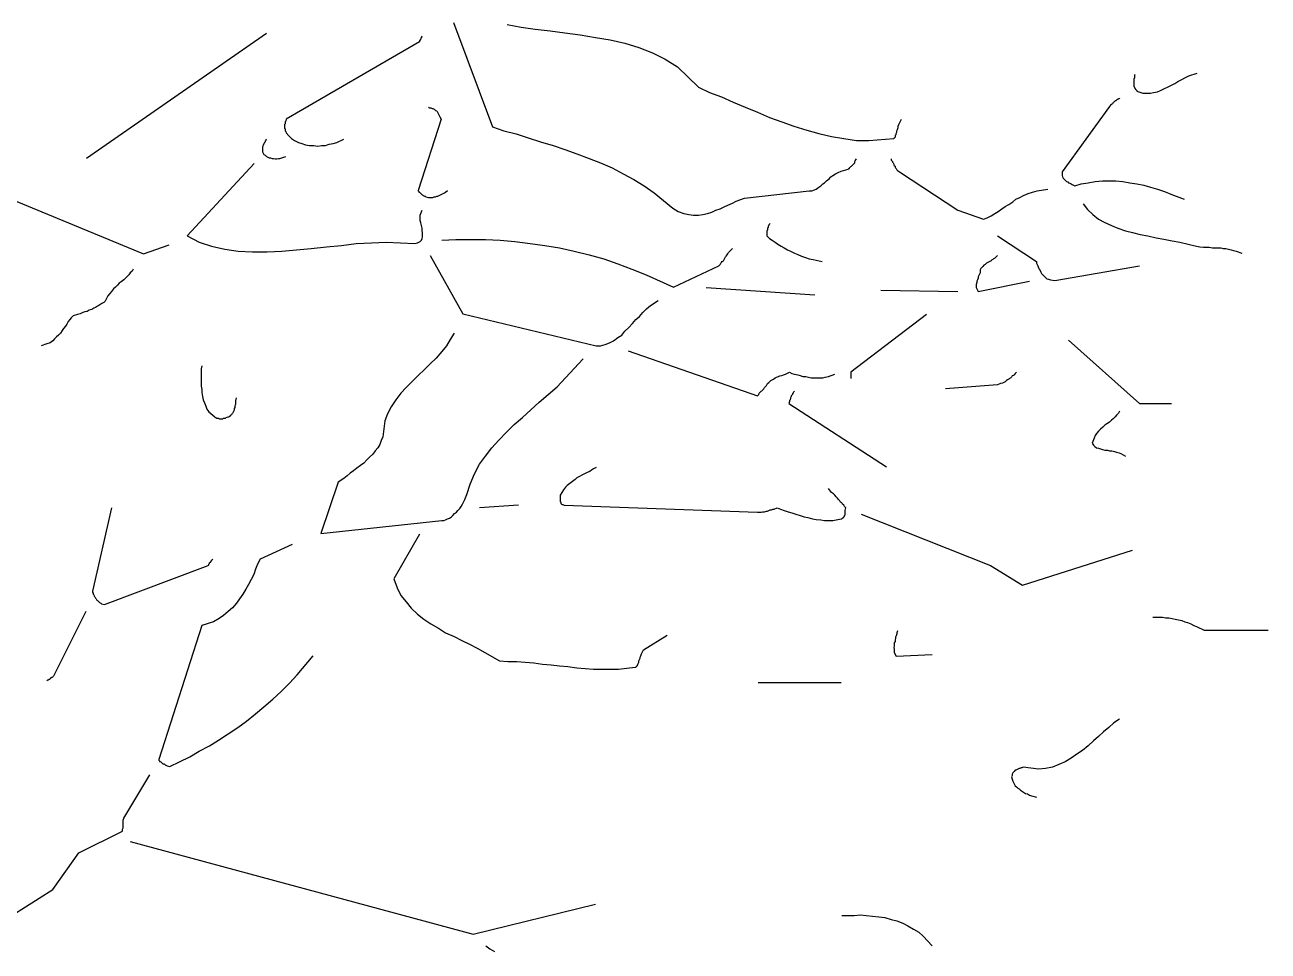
# Model space of a CAD drawing. Header units: metres. Extents: x -3.29 to 3.48, y 0 to 9.4.
# Drawn here: x 1.393 to 3.37, y 3.662 to 5.134 of the extents above; entities that cross this region are included whole.
import ezdxf

# ---------------------------------------------------------------- set-up
doc = ezdxf.new("R2010")
doc.units = ezdxf.units.M
doc.header["$LTSCALE"] = 0.2

msp = doc.modelspace()

# ---------------------------------------------------------------- linework, layer by layer
at = {"flags": 128}
for points in [[(1.7776, 5.1204), (1.4917, 4.922)], [(2.0746, 5.1377), (2.1367, 4.9719), (2.155, 4.9658), (2.1744, 4.9607), (2.1937, 4.9546), (2.213, 4.9485), (2.2334, 4.9424), (2.2517, 4.9363), (2.271, 4.9291), (2.2903, 4.922), (2.3087, 4.9149), (2.327, 4.9068), (2.3443, 4.8976), (2.3616, 4.8884), (2.3778, 4.8783), (2.3941, 4.8671), (2.4236, 4.8427), (2.4318, 4.8376), (2.4409, 4.8345), (2.4491, 4.8325), (2.4562, 4.8315), (2.4643, 4.8315), (2.4714, 4.8325), (2.4786, 4.8345), (2.4857, 4.8365), (2.4918, 4.8396), (2.4989, 4.8416), (2.505, 4.8447), (2.5111, 4.8477), (2.5182, 4.8508), (2.5243, 4.8538), (2.5376, 4.8589), (2.6403, 4.8701), (2.6444, 4.8701), (2.6485, 4.8722), (2.6515, 4.8732), (2.6556, 4.8762), (2.6586, 4.8783), (2.6617, 4.8813), (2.6648, 4.8833), (2.6678, 4.8864), (2.6719, 4.8895), (2.6749, 4.8925), (2.678, 4.8945), (2.682, 4.8976), (2.6861, 4.8996), (2.6912, 4.9017), (2.7024, 4.9047), (2.7034, 4.9057), (2.7044, 4.9057), (2.7044, 4.9068), (2.7054, 4.9078), (2.7065, 4.9088), (2.7075, 4.9098), (2.7085, 4.9108), (2.7095, 4.9118), (2.7105, 4.9129), (2.7116, 4.9139), (2.7126, 4.9149), (2.7126, 4.9169), (2.7136, 4.9179), (2.7156, 4.921)], [(2.1601, 5.1347), (2.1825, 5.1306), (2.2049, 5.1275), (2.2283, 5.1245), (2.2517, 5.1214), (2.2761, 5.1184), (2.3005, 5.1143), (2.3239, 5.1102), (2.3473, 5.1051), (2.3697, 5.098), (2.3911, 5.0899), (2.4114, 5.0797), (2.4307, 5.0675), (2.4643, 5.0349), (2.4816, 5.0268), (2.5009, 5.0197), (2.5193, 5.0115), (2.5386, 5.0034), (2.5579, 4.9953), (2.5773, 4.9871), (2.5966, 4.98), (2.6159, 4.9729), (2.6363, 4.9668), (2.6556, 4.9617), (2.6759, 4.9566), (2.6953, 4.9536), (2.7156, 4.9505), (2.735, 4.9505), (2.7746, 4.9536), (2.7756, 4.9546), (2.7767, 4.9556), (2.7777, 4.9566), (2.7777, 4.9586), (2.7787, 4.9597), (2.7787, 4.9617), (2.7797, 4.9637), (2.7797, 4.9658), (2.7807, 4.9678), (2.7818, 4.9708), (2.7818, 4.9729), (2.7828, 4.9759), (2.7838, 4.978), (2.7868, 4.9841)], [(2.0248, 5.1163), (2.0238, 5.1153), (2.0238, 5.1143), (2.0238, 5.1133), (2.0228, 5.1133), (2.0228, 5.1123), (2.0228, 5.1113), (2.0217, 5.1102), (2.0217, 5.1092), (2.0207, 5.1092), (2.0207, 5.1082), (2.0207, 5.1072), (1.8091, 4.9841), (1.8081, 4.982), (1.8081, 4.981), (1.8071, 4.98), (1.8071, 4.978), (1.8071, 4.977), (1.806, 4.9759), (1.806, 4.9739), (1.806, 4.9729), (1.806, 4.9719), (1.806, 4.9698), (1.8071, 4.9688), (1.8071, 4.9678), (1.8071, 4.9658), (1.8081, 4.9647), (1.8091, 4.9627), (1.8132, 4.9576), (1.8172, 4.9536), (1.8223, 4.9505), (1.8284, 4.9474), (1.8335, 4.9454), (1.8396, 4.9434), (1.8457, 4.9424), (1.8529, 4.9424), (1.859, 4.9413), (1.8651, 4.9424), (1.8712, 4.9424), (1.8773, 4.9444), (1.8834, 4.9454), (1.8895, 4.9474), (1.9007, 4.9525)], [(3.1582, 5.0553), (3.1572, 5.0543), (3.1572, 5.0533), (3.1572, 5.0522), (3.1572, 5.0512), (3.1572, 5.0502), (3.1572, 5.0492), (3.1562, 5.0482), (3.1562, 5.0472), (3.1562, 5.0461), (3.1562, 5.0451), (3.1562, 5.0441), (3.1562, 5.0421), (3.1562, 5.041), (3.1562, 5.04), (3.1562, 5.039), (3.1562, 5.037), (3.1562, 5.036), (3.1572, 5.0349), (3.1572, 5.0339), (3.1582, 5.0329), (3.1582, 5.0319), (3.1592, 5.0319), (3.1602, 5.0309), (3.1613, 5.0299), (3.1613, 5.0288), (3.1643, 5.0278), (3.1704, 5.0258), (3.1765, 5.0258), (3.1826, 5.0258), (3.1877, 5.0268), (3.1938, 5.0278), (3.1989, 5.0299), (3.205, 5.0329), (3.2101, 5.0349), (3.2152, 5.038), (3.2213, 5.041), (3.2264, 5.0441), (3.2325, 5.0472), (3.2376, 5.0502), (3.2437, 5.0533), (3.2569, 5.0573)], [(2.035, 5.0034), (2.036, 5.0024), (2.038, 5.0024), (2.039, 5.0024), (2.0411, 5.0014), (2.0421, 5.0014), (2.0441, 5.0004), (2.0451, 4.9993), (2.0462, 4.9983), (2.0482, 4.9973), (2.0492, 4.9953), (2.0502, 4.9942), (2.0512, 4.9922), (2.0523, 4.9902), (2.0533, 4.9881), (2.0553, 4.9841), (2.0187, 4.8711), (2.0187, 4.8701), (2.0197, 4.8691), (2.0197, 4.8681), (2.0207, 4.8681), (2.0217, 4.8671), (2.0228, 4.8661), (2.0238, 4.865), (2.0248, 4.864), (2.0258, 4.864), (2.0268, 4.863), (2.0289, 4.862), (2.0299, 4.862), (2.0309, 4.861), (2.035, 4.8599), (2.036, 4.8599), (2.038, 4.8599), (2.0401, 4.8599), (2.0421, 4.8599), (2.0441, 4.861), (2.0462, 4.861), (2.0482, 4.862), (2.0502, 4.862), (2.0523, 4.863), (2.0543, 4.864), (2.0563, 4.865), (2.0584, 4.8661), (2.0604, 4.8671), (2.0624, 4.8681), (2.0655, 4.8711)], [(3.1338, 5.0176), (3.1328, 5.0166), (3.1317, 5.0166), (3.1307, 5.0156), (3.1297, 5.0156), (3.1287, 5.0146), (3.1277, 5.0136), (3.1267, 5.0136), (3.1256, 5.0126), (3.1246, 5.0115), (3.1236, 5.0105), (3.1226, 5.0085), (3.1206, 5.0075), (3.1195, 5.0065), (3.1175, 5.0044), (3.0422, 4.9006), (3.0422, 4.8976), (3.0422, 4.8956), (3.0422, 4.8945), (3.0432, 4.8925), (3.0442, 4.8905), (3.0453, 4.8895), (3.0463, 4.8884), (3.0483, 4.8864), (3.0493, 4.8854), (3.0514, 4.8844), (3.0524, 4.8833), (3.0544, 4.8823), (3.0565, 4.8813), (3.0585, 4.8803), (3.0626, 4.8783), (3.0727, 4.8813), (3.0839, 4.8833), (3.0951, 4.8854), (3.1063, 4.8864), (3.1175, 4.8864), (3.1277, 4.8864), (3.1389, 4.8854), (3.1501, 4.8833), (3.1613, 4.8813), (3.1724, 4.8793), (3.1826, 4.8762), (3.1938, 4.8732), (3.205, 4.8691), (3.2152, 4.865), (3.2365, 4.8569)], [(1.7776, 4.9525), (1.7765, 4.9515), (1.7765, 4.9505), (1.7755, 4.9495), (1.7755, 4.9485), (1.7745, 4.9474), (1.7745, 4.9464), (1.7735, 4.9454), (1.7735, 4.9444), (1.7725, 4.9434), (1.7725, 4.9424), (1.7715, 4.9403), (1.7715, 4.9393), (1.7715, 4.9373), (1.7715, 4.9352), (1.7715, 4.9322), (1.7725, 4.9302), (1.7735, 4.9281), (1.7755, 4.9271), (1.7776, 4.9251), (1.7796, 4.924), (1.7816, 4.923), (1.7837, 4.923), (1.7867, 4.922), (1.7888, 4.922), (1.7918, 4.921), (1.7938, 4.921), (1.7969, 4.922), (1.7989, 4.922), (1.802, 4.923), (1.8081, 4.9251)], [(1.7582, 4.9139), (1.6514, 4.7989), (1.6707, 4.7887), (1.6901, 4.7826), (1.7114, 4.7775), (1.7328, 4.7745), (1.7552, 4.7735), (1.7786, 4.7735), (1.802, 4.7745), (1.8254, 4.7765), (1.8488, 4.7786), (1.8732, 4.7816), (1.8966, 4.7836), (1.92, 4.7867), (1.9444, 4.7877), (1.9678, 4.7887), (2.0136, 4.7867), (2.0177, 4.7877), (2.0217, 4.7897), (2.0238, 4.7918), (2.0248, 4.7948), (2.0258, 4.7969), (2.0258, 4.7999), (2.0258, 4.804), (2.0248, 4.807), (2.0248, 4.8111), (2.0238, 4.8152), (2.0228, 4.8193), (2.0217, 4.8233), (2.0217, 4.8274), (2.0217, 4.8315), (2.0248, 4.8396)], [(2.7706, 4.921), (2.7706, 4.919), (2.7716, 4.9179), (2.7726, 4.9169), (2.7726, 4.9159), (2.7736, 4.9149), (2.7746, 4.9129), (2.7746, 4.9118), (2.7756, 4.9108), (2.7767, 4.9098), (2.7767, 4.9078), (2.7777, 4.9068), (2.7787, 4.9057), (2.7797, 4.9037), (2.7807, 4.9027), (2.7838, 4.9006), (2.8764, 4.8396), (2.9171, 4.8254), (2.9232, 4.8274), (2.9293, 4.8304), (2.9354, 4.8345), (2.9405, 4.8376), (2.9466, 4.8416), (2.9517, 4.8457), (2.9578, 4.8488), (2.9639, 4.8528), (2.969, 4.8569), (2.9751, 4.8599), (2.9812, 4.863), (2.9883, 4.8661), (2.9954, 4.8681), (3.0025, 4.8701), (3.0198, 4.8732)], [(1.222, 4.8803), (1.2841, 4.8569), (1.3655, 4.8599), (1.5822, 4.7704), (1.6229, 4.7847)], [(3.0758, 4.8498), (3.0829, 4.8406), (3.0911, 4.8325), (3.1002, 4.8254), (3.1094, 4.8203), (3.1206, 4.8152), (3.1307, 4.8111), (3.1429, 4.807), (3.1541, 4.804), (3.1663, 4.8009), (3.1785, 4.7989), (3.1918, 4.7959), (3.204, 4.7938), (3.2172, 4.7908), (3.2294, 4.7887), (3.2559, 4.7826), (3.261, 4.7816), (3.2671, 4.7806), (3.2722, 4.7806), (3.2762, 4.7806), (3.2813, 4.7796), (3.2864, 4.7796), (3.2905, 4.7796), (3.2945, 4.7796), (3.2986, 4.7786), (3.3027, 4.7786), (3.3067, 4.7775), (3.3108, 4.7765), (3.3149, 4.7755), (3.319, 4.7745), (3.3281, 4.7714)], [(2.5783, 4.8182), (2.5773, 4.8172), (2.5762, 4.8162), (2.5762, 4.8152), (2.5752, 4.8142), (2.5752, 4.8131), (2.5752, 4.8121), (2.5742, 4.8111), (2.5742, 4.8101), (2.5742, 4.8081), (2.5732, 4.807), (2.5732, 4.805), (2.5732, 4.804), (2.5732, 4.802), (2.5732, 4.7989), (2.5773, 4.7948), (2.5813, 4.7918), (2.5864, 4.7887), (2.5905, 4.7857), (2.5956, 4.7826), (2.6007, 4.7796), (2.6057, 4.7765), (2.6108, 4.7745), (2.6169, 4.7714), (2.622, 4.7694), (2.6281, 4.7663), (2.6342, 4.7643), (2.6403, 4.7623), (2.6464, 4.7613), (2.6607, 4.7582)], [(2.0563, 4.7918), (2.0787, 4.7928), (2.1021, 4.7928), (2.1255, 4.7928), (2.1489, 4.7918), (2.1723, 4.7897), (2.1967, 4.7867), (2.2201, 4.7836), (2.2435, 4.7796), (2.2669, 4.7745), (2.2903, 4.7684), (2.3137, 4.7623), (2.3361, 4.7541), (2.3585, 4.746), (2.3809, 4.7368), (2.4246, 4.7175), (2.4969, 4.7511), (2.4979, 4.7521), (2.4989, 4.7531), (2.4999, 4.7552), (2.5009, 4.7562), (2.502, 4.7582), (2.504, 4.7592), (2.505, 4.7613), (2.506, 4.7633), (2.5071, 4.7653), (2.5081, 4.7663), (2.5101, 4.7684), (2.5111, 4.7704), (2.5121, 4.7725), (2.5142, 4.7745), (2.5182, 4.7786)], [(2.9395, 4.7989), (3.0015, 4.7582), (3.0015, 4.7552), (3.0025, 4.7531), (3.0036, 4.7511), (3.0046, 4.748), (3.0056, 4.746), (3.0076, 4.744), (3.0086, 4.7409), (3.0097, 4.7389), (3.0117, 4.7368), (3.0137, 4.7348), (3.0158, 4.7328), (3.0178, 4.7307), (3.0208, 4.7297), (3.0239, 4.7287), (3.031, 4.7277), (3.1653, 4.7511)], [(2.038, 4.7674), (2.0899, 4.6748), (2.3015, 4.6239), (2.3087, 4.6239), (2.3158, 4.6259), (2.3229, 4.629), (2.329, 4.632), (2.3361, 4.6371), (2.3422, 4.6412), (2.3473, 4.6473), (2.3534, 4.6534), (2.3595, 4.6595), (2.3646, 4.6656), (2.3707, 4.6707), (2.3758, 4.6768), (2.3819, 4.6829), (2.388, 4.688), (2.4002, 4.6961)], [(2.9395, 4.7674), (2.9374, 4.7653), (2.9364, 4.7643), (2.9354, 4.7633), (2.9333, 4.7623), (2.9323, 4.7613), (2.9303, 4.7602), (2.9293, 4.7592), (2.9272, 4.7582), (2.9252, 4.7572), (2.9242, 4.7562), (2.9222, 4.7552), (2.9201, 4.7531), (2.9181, 4.7521), (2.9161, 4.7501), (2.913, 4.747), (2.912, 4.745), (2.912, 4.7429), (2.912, 4.7399), (2.911, 4.7379), (2.9099, 4.7358), (2.9089, 4.7338), (2.9089, 4.7318), (2.9079, 4.7287), (2.9069, 4.7267), (2.9069, 4.7246), (2.9059, 4.7216), (2.9059, 4.7195), (2.9059, 4.7165), (2.9069, 4.7145), (2.9089, 4.7104), (2.9903, 4.7267)], [(1.5659, 4.746), (1.5639, 4.7429), (1.5609, 4.7399), (1.5588, 4.7368), (1.5558, 4.7338), (1.5537, 4.7318), (1.5507, 4.7287), (1.5466, 4.7256), (1.5436, 4.7236), (1.5405, 4.7206), (1.5374, 4.7175), (1.5344, 4.7145), (1.5313, 4.7104), (1.5283, 4.7073), (1.5252, 4.7033), (1.5212, 4.6951), (1.5191, 4.6931), (1.5161, 4.6911), (1.514, 4.69), (1.511, 4.688), (1.509, 4.687), (1.5059, 4.685), (1.5029, 4.6839), (1.4998, 4.6819), (1.4957, 4.6809), (1.4927, 4.6788), (1.4886, 4.6778), (1.4856, 4.6768), (1.4815, 4.6748), (1.4774, 4.6738), (1.4703, 4.6717), (1.4672, 4.6687), (1.4652, 4.6656), (1.4622, 4.6626), (1.4601, 4.6585), (1.4581, 4.6554), (1.455, 4.6514), (1.453, 4.6483), (1.45, 4.6443), (1.4469, 4.6412), (1.4438, 4.6382), (1.4408, 4.6351), (1.4377, 4.632), (1.4337, 4.629), (1.4286, 4.627), (1.4194, 4.6239)], [(2.4765, 4.7165), (2.6495, 4.7053)], [(2.7543, 4.7124), (2.8764, 4.7104)], [(2.8265, 4.6738), (2.7065, 4.5822), (2.7065, 4.5812), (2.7065, 4.5802), (2.7065, 4.5791), (2.7065, 4.5781), (2.7065, 4.5771), (2.7065, 4.5761), (2.7065, 4.5751), (2.7065, 4.5741), (2.7065, 4.573), (2.7065, 4.572)], [(2.0757, 4.6443), (2.0696, 4.6341), (2.0635, 4.6239), (2.0563, 4.6148), (2.0472, 4.6046), (2.038, 4.5954), (2.0289, 4.5863), (2.0187, 4.5771), (2.0095, 4.5679), (1.9994, 4.5578), (1.9912, 4.5486), (1.9831, 4.5384), (1.976, 4.5273), (1.9699, 4.5161), (1.9658, 4.5049), (1.9627, 4.4794), (1.9597, 4.4733), (1.9576, 4.4672), (1.9546, 4.4621), (1.9505, 4.4571), (1.9465, 4.452), (1.9414, 4.4469), (1.9373, 4.4428), (1.9322, 4.4377), (1.9271, 4.4337), (1.921, 4.4296), (1.9159, 4.4255), (1.9108, 4.4214), (1.9058, 4.4174), (1.9007, 4.4133), (1.8915, 4.4072), (1.864, 4.3258), (2.0563, 4.3462), (2.0594, 4.3462), (2.0624, 4.3472), (2.0655, 4.3492), (2.0685, 4.3502), (2.0716, 4.3523), (2.0736, 4.3543), (2.0767, 4.3573), (2.0797, 4.3594), (2.0818, 4.3624), (2.0848, 4.3655), (2.0869, 4.3685), (2.0889, 4.3726), (2.0909, 4.3757), (2.093, 4.3797), (2.096, 4.3879), (2.1011, 4.4041), (2.1082, 4.4204), (2.1164, 4.4357), (2.1255, 4.4489), (2.1357, 4.4621), (2.1469, 4.4743), (2.1591, 4.4866), (2.1713, 4.4988), (2.1845, 4.51), (2.1978, 4.5222), (2.211, 4.5344), (2.2252, 4.5466), (2.2395, 4.5588), (2.2527, 4.573), (2.2812, 4.6036)], [(3.0524, 4.6331), (3.1653, 4.5323), (3.2162, 4.5323)], [(2.3524, 4.6158), (2.5579, 4.5445), (2.5589, 4.5456), (2.56, 4.5466), (2.56, 4.5476), (2.561, 4.5486), (2.562, 4.5496), (2.563, 4.5507), (2.564, 4.5517), (2.565, 4.5527), (2.5661, 4.5537), (2.5671, 4.5547), (2.5681, 4.5557), (2.5691, 4.5578), (2.5701, 4.5588), (2.5722, 4.5608), (2.5732, 4.5618), (2.5742, 4.5639), (2.5762, 4.5659), (2.5773, 4.5669), (2.5793, 4.569), (2.5813, 4.57), (2.5834, 4.571), (2.5864, 4.573), (2.5884, 4.5741), (2.5915, 4.5751), (2.5935, 4.5761), (2.5966, 4.5771), (2.5996, 4.5781), (2.6027, 4.5791), (2.6088, 4.5822), (2.6129, 4.5802), (2.6169, 4.5791), (2.622, 4.5781), (2.6261, 4.5771), (2.6302, 4.5751), (2.6352, 4.5751), (2.6393, 4.5741), (2.6434, 4.573), (2.6485, 4.573), (2.6525, 4.573), (2.6566, 4.573), (2.6617, 4.573), (2.6658, 4.5741), (2.6709, 4.5751), (2.681, 4.5791)], [(1.6748, 4.5924), (1.6738, 4.5873), (1.6738, 4.5812), (1.6738, 4.5761), (1.6738, 4.571), (1.6738, 4.5659), (1.6738, 4.5598), (1.6748, 4.5547), (1.6748, 4.5496), (1.6758, 4.5435), (1.6768, 4.5384), (1.6789, 4.5334), (1.6809, 4.5283), (1.6829, 4.5232), (1.686, 4.5191), (1.6952, 4.511), (1.6962, 4.51), (1.6972, 4.51), (1.6982, 4.5089), (1.7002, 4.5089), (1.7013, 4.5089), (1.7023, 4.5079), (1.7043, 4.5079), (1.7053, 4.5079), (1.7063, 4.5079), (1.7084, 4.5079), (1.7094, 4.5089), (1.7104, 4.5089), (1.7124, 4.5089), (1.7135, 4.51), (1.7165, 4.511), (1.7175, 4.511), (1.7196, 4.512), (1.7206, 4.514), (1.7226, 4.515), (1.7236, 4.5171), (1.7247, 4.5181), (1.7257, 4.5201), (1.7267, 4.5222), (1.7267, 4.5242), (1.7277, 4.5262), (1.7277, 4.5293), (1.7287, 4.5313), (1.7287, 4.5334), (1.7287, 4.5364), (1.7297, 4.5415)], [(2.97, 4.5822), (2.9679, 4.5802), (2.9659, 4.5781), (2.9649, 4.5771), (2.9629, 4.5761), (2.9618, 4.5741), (2.9608, 4.573), (2.9588, 4.572), (2.9578, 4.571), (2.9557, 4.57), (2.9537, 4.569), (2.9517, 4.5669), (2.9496, 4.5659), (2.9476, 4.5649), (2.9445, 4.5639), (2.9395, 4.5618), (2.857, 4.5557)], [(2.6169, 4.5517), (2.6159, 4.5507), (2.6149, 4.5496), (2.6149, 4.5486), (2.6139, 4.5476), (2.6139, 4.5466), (2.6129, 4.5456), (2.6118, 4.5445), (2.6118, 4.5435), (2.6108, 4.5415), (2.6108, 4.5405), (2.6098, 4.5384), (2.6088, 4.5374), (2.6088, 4.5354), (2.6078, 4.5323), (2.7634, 4.4316)], [(3.1338, 4.5201), (3.1317, 4.5171), (3.1287, 4.514), (3.1267, 4.511), (3.1236, 4.5079), (3.1206, 4.5059), (3.1175, 4.5028), (3.1134, 4.4998), (3.1104, 4.4977), (3.1073, 4.4947), (3.1033, 4.4916), (3.1002, 4.4886), (3.0972, 4.4845), (3.0951, 4.4815), (3.0931, 4.4774), (3.09, 4.4693), (3.0921, 4.4662), (3.0941, 4.4642), (3.0972, 4.4621), (3.1002, 4.4611), (3.1033, 4.4601), (3.1063, 4.4591), (3.1104, 4.4581), (3.1145, 4.4581), (3.1175, 4.4571), (3.1216, 4.4571), (3.1256, 4.456), (3.1287, 4.455), (3.1328, 4.454), (3.1358, 4.453), (3.1429, 4.4489)], [(2.3015, 4.4306), (2.2975, 4.4286), (2.2944, 4.4265), (2.2914, 4.4245), (2.2873, 4.4225), (2.2832, 4.4204), (2.2791, 4.4184), (2.2751, 4.4164), (2.271, 4.4143), (2.268, 4.4113), (2.2639, 4.4082), (2.2598, 4.4052), (2.2557, 4.4021), (2.2527, 4.3991), (2.2496, 4.395), (2.2446, 4.3868), (2.2446, 4.3848), (2.2446, 4.3838), (2.2446, 4.3828), (2.2446, 4.3807), (2.2446, 4.3797), (2.2446, 4.3787), (2.2446, 4.3777), (2.2446, 4.3767), (2.2456, 4.3757), (2.2456, 4.3746), (2.2456, 4.3736), (2.2466, 4.3726), (2.2476, 4.3716), (2.2486, 4.3716), (2.2507, 4.3706), (2.5579, 4.3594), (2.5589, 4.3594), (2.56, 4.3594), (2.562, 4.3594), (2.564, 4.3594), (2.5661, 4.3604), (2.5671, 4.3604), (2.5691, 4.3604), (2.5722, 4.3614), (2.5742, 4.3614), (2.5762, 4.3624), (2.5783, 4.3634), (2.5803, 4.3634), (2.5823, 4.3645), (2.5844, 4.3645), (2.5895, 4.3665), (2.5945, 4.3645), (2.6007, 4.3624), (2.6068, 4.3604), (2.6129, 4.3584), (2.619, 4.3563), (2.6261, 4.3543), (2.6322, 4.3523), (2.6383, 4.3512), (2.6454, 4.3492), (2.6515, 4.3482), (2.6586, 4.3472), (2.6648, 4.3462), (2.6719, 4.3462), (2.678, 4.3462), (2.6912, 4.3492), (2.6922, 4.3492), (2.6932, 4.3502), (2.6943, 4.3512), (2.6953, 4.3512), (2.6953, 4.3523), (2.6963, 4.3533), (2.6963, 4.3543), (2.6973, 4.3553), (2.6973, 4.3563), (2.6973, 4.3573), (2.6973, 4.3584), (2.6973, 4.3594), (2.6973, 4.3614), (2.6973, 4.3624), (2.6983, 4.3665), (2.6973, 4.3675), (2.6963, 4.3685), (2.6953, 4.3706), (2.6932, 4.3726), (2.6922, 4.3746), (2.6902, 4.3757), (2.6892, 4.3777), (2.6871, 4.3797), (2.6851, 4.3818), (2.6831, 4.3838), (2.681, 4.3868), (2.679, 4.3889), (2.6759, 4.3909), (2.6739, 4.393), (2.6709, 4.397)], [(2.1784, 4.3706), (2.1164, 4.3665)], [(1.5313, 4.3665), (1.5008, 4.2342), (1.5008, 4.2322), (1.5018, 4.2312), (1.5018, 4.2291), (1.5029, 4.2281), (1.5039, 4.2261), (1.5049, 4.2251), (1.5059, 4.223), (1.5069, 4.222), (1.5079, 4.22), (1.509, 4.219), (1.51, 4.218), (1.512, 4.2159), (1.514, 4.2149), (1.5151, 4.2139), (1.5202, 4.2129), (1.685, 4.2749), (1.686, 4.2759), (1.686, 4.277), (1.687, 4.278), (1.687, 4.279), (1.688, 4.28), (1.689, 4.28), (1.689, 4.281), (1.6901, 4.2821), (1.6901, 4.2831), (1.6911, 4.2841), (1.6921, 4.2851)], [(2.7227, 4.3563), (2.9283, 4.2749), (2.9791, 4.2434), (3.1541, 4.2994)], [(1.8183, 4.3085), (1.7674, 4.2851), (1.7633, 4.277), (1.7603, 4.2688), (1.7572, 4.2607), (1.7531, 4.2525), (1.7491, 4.2444), (1.745, 4.2373), (1.7399, 4.2291), (1.7348, 4.222), (1.7297, 4.2149), (1.7236, 4.2078), (1.7165, 4.2017), (1.7094, 4.1956), (1.7023, 4.1905), (1.6931, 4.1854), (1.6748, 4.1793), (1.6066, 3.9667), (1.6066, 3.9656), (1.6077, 3.9646), (1.6077, 3.9636), (1.6087, 3.9636), (1.6097, 3.9626), (1.6107, 3.9616), (1.6117, 3.9605), (1.6127, 3.9595), (1.6148, 3.9595), (1.6158, 3.9585), (1.6168, 3.9575), (1.6178, 3.9575), (1.6199, 3.9565), (1.6239, 3.9555), (1.6392, 3.9626), (1.6555, 3.9707), (1.6707, 3.9799), (1.687, 3.988), (1.7013, 3.9972), (1.7165, 4.0074), (1.7318, 4.0175), (1.746, 4.0277), (1.7603, 4.0389), (1.7735, 4.0501), (1.7877, 4.0623), (1.801, 4.0745), (1.8142, 4.0877), (1.8264, 4.101), (1.8518, 4.1315)], [(2.0207, 4.3248), (1.98, 4.2536), (1.9851, 4.2393), (1.9912, 4.2271), (1.9994, 4.2169), (2.0075, 4.2068), (2.0177, 4.1976), (2.0278, 4.1895), (2.039, 4.1823), (2.0512, 4.1752), (2.0624, 4.1681), (2.0757, 4.162), (2.0879, 4.1559), (2.1001, 4.1498), (2.1123, 4.1437), (2.1245, 4.1366), (2.1479, 4.1233), (2.1611, 4.1223), (2.1754, 4.1223), (2.1886, 4.1213), (2.2028, 4.1203), (2.2161, 4.1182), (2.2303, 4.1172), (2.2435, 4.1152), (2.2568, 4.1142), (2.271, 4.1121), (2.2842, 4.1111), (2.2975, 4.1101), (2.3107, 4.1101), (2.3239, 4.1101), (2.3371, 4.1101), (2.3636, 4.1132), (2.3646, 4.1132), (2.3656, 4.1142), (2.3666, 4.1152), (2.3677, 4.1172), (2.3677, 4.1182), (2.3687, 4.1203), (2.3697, 4.1213), (2.3697, 4.1233), (2.3707, 4.1254), (2.3717, 4.1274), (2.3717, 4.1294), (2.3728, 4.1315), (2.3738, 4.1345), (2.3748, 4.1366), (2.3768, 4.1406), (2.4145, 4.164)], [(1.4906, 4.2017), (1.4388, 4.0989), (1.4377, 4.0979), (1.4367, 4.0969), (1.4357, 4.0969), (1.4347, 4.0959), (1.4337, 4.0959), (1.4337, 4.0948), (1.4327, 4.0938), (1.4316, 4.0938), (1.4306, 4.0928), (1.4296, 4.0928), (1.4286, 4.0918)], [(3.1867, 4.1925), (3.1918, 4.1925), (3.1969, 4.1925), (3.2019, 4.1925), (3.207, 4.1915), (3.2121, 4.1915), (3.2172, 4.1905), (3.2223, 4.1895), (3.2274, 4.1885), (3.2325, 4.1874), (3.2376, 4.1854), (3.2416, 4.1844), (3.2467, 4.1823), (3.2518, 4.1793), (3.2569, 4.1773), (3.2681, 4.1722), (3.3698, 4.1722)], [(2.7807, 4.1712), (2.7797, 4.1681), (2.7797, 4.1661), (2.7787, 4.163), (2.7777, 4.161), (2.7777, 4.1589), (2.7767, 4.1569), (2.7767, 4.1539), (2.7756, 4.1518), (2.7756, 4.1498), (2.7756, 4.1467), (2.7746, 4.1447), (2.7756, 4.1417), (2.7756, 4.1386), (2.7756, 4.1366), (2.7787, 4.1305), (2.8357, 4.1335)], [(2.5589, 4.0887), (2.6912, 4.0887)], [(3.1338, 4.0308), (3.1246, 4.0246), (3.1165, 4.0175), (3.1083, 4.0104), (3.1002, 4.0033), (3.0921, 3.9962), (3.0839, 3.988), (3.0748, 3.9809), (3.0656, 3.9748), (3.0565, 3.9687), (3.0473, 3.9626), (3.0371, 3.9585), (3.027, 3.9544), (3.0158, 3.9524), (3.0046, 3.9514), (2.9802, 3.9544), (2.9781, 3.9534), (2.9771, 3.9534), (2.9751, 3.9524), (2.974, 3.9524), (2.972, 3.9514), (2.971, 3.9504), (2.969, 3.9494), (2.9679, 3.9494), (2.9659, 3.9473), (2.9649, 3.9463), (2.9639, 3.9453), (2.9629, 3.9433), (2.9629, 3.9412), (2.9618, 3.9392), (2.9629, 3.9351), (2.9639, 3.9321), (2.9649, 3.93), (2.9669, 3.927), (2.9679, 3.9249), (2.97, 3.9229), (2.972, 3.9209), (2.974, 3.9199), (2.9761, 3.9178), (2.9791, 3.9158), (2.9812, 3.9148), (2.9842, 3.9127), (2.9873, 3.9117), (2.9903, 3.9097), (2.9934, 3.9087), (3.0015, 3.9066)], [(1.2851, 3.6635), (1.4377, 3.7601), (1.4795, 3.8181), (1.5486, 3.8527), (1.5486, 3.8537), (1.5486, 3.8547), (1.5486, 3.8558), (1.5497, 3.8578), (1.5497, 3.8588), (1.5497, 3.8598), (1.5497, 3.8608), (1.5497, 3.8629), (1.5497, 3.8639), (1.5497, 3.8649), (1.5497, 3.8659), (1.5497, 3.8669), (1.5497, 3.869), (1.5497, 3.87), (1.5507, 3.8731), (1.5924, 3.9422)], [(1.5609, 3.8364), (2.1062, 3.6889), (2.3005, 3.7367)], [(2.6922, 3.7184), (2.7014, 3.7184), (2.7116, 3.7184), (2.7217, 3.7194), (2.7309, 3.7184), (2.7411, 3.7174), (2.7512, 3.7164), (2.7604, 3.7154), (2.7706, 3.7123), (2.7797, 3.7103), (2.7889, 3.7062), (2.797, 3.7021), (2.8062, 3.697), (2.8143, 3.692), (2.8214, 3.6858), (2.8357, 3.6706)], [(2.1265, 3.6706), (2.1326, 3.6655), (2.1398, 3.6614)]]:
    msp.add_lwpolyline(points, dxfattribs=at)

doc.saveas('drawing.dxf')
